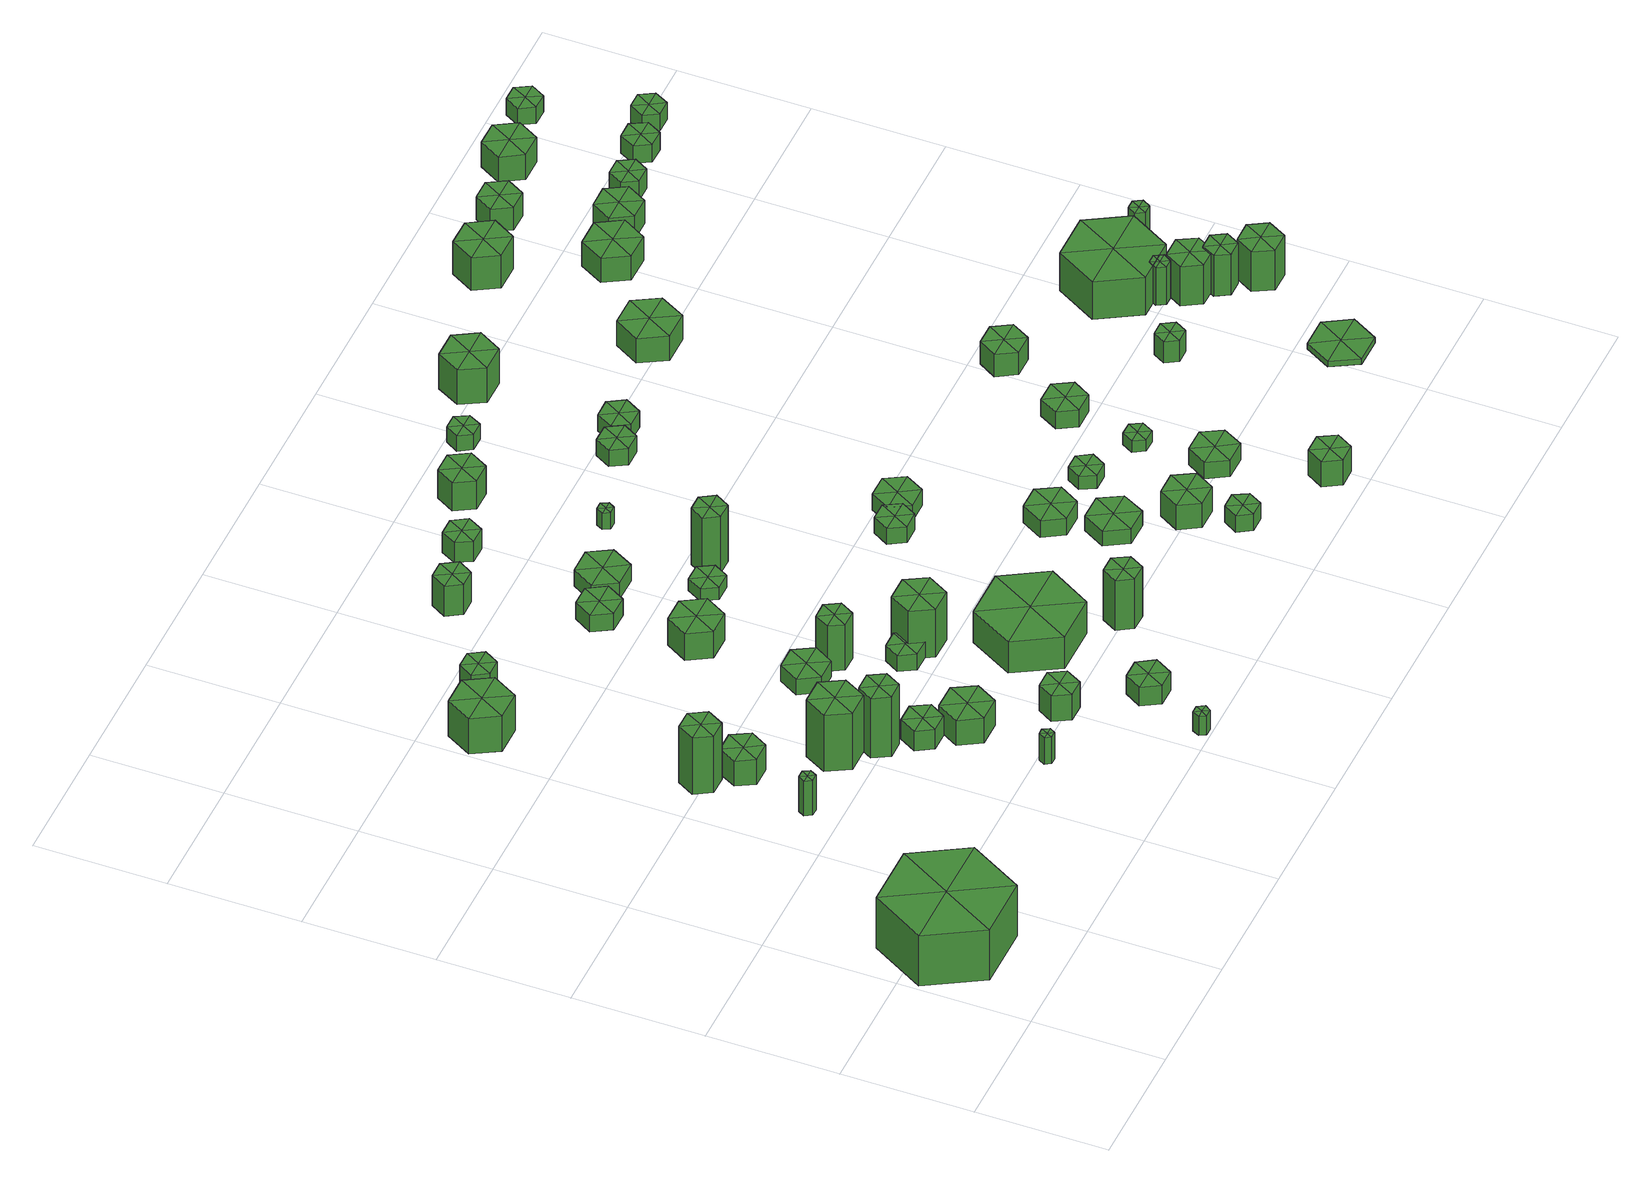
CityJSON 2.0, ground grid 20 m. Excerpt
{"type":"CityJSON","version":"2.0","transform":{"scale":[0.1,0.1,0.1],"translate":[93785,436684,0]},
"CityObjects":{
"tree1":{"type":"SolitaryVegetationObject","attributes":{"Point Count":4367,"Average Intensity":0,"Average Number of Returns":3.71},"geometry":[{"type":"MultiSurface","lod":"1","boundaries":[[[0,1,2]],[[0,2,3]],[[0,3,4]],[[0,4,5]],[[0,5,6]],[[0,6,1]],[[1,7,8,2]],[[2,8,9,3]],[[3,9,10,4]],[[4,10,11,5]],[[5,11,12,6]],[[6,12,7,1]],[[13,8,7]],[[13,9,8]],[[13,10,9]],[[13,11,10]],[[13,12,11]],[[13,7,12]]]}]},
"tree2":{"type":"SolitaryVegetationObject","attributes":{"Point Count":62,"Average Intensity":0,"Average Number of Returns":3.97},"geometry":[{"type":"MultiSurface","lod":"1","boundaries":[[[14,15,16]],[[14,16,17]],[[14,17,18]],[[14,18,19]],[[14,19,20]],[[14,20,15]],[[15,21,22,16]],[[16,22,23,17]],[[17,23,24,18]],[[18,24,25,19]],[[19,25,26,20]],[[20,26,21,15]],[[27,22,21]],[[27,23,22]],[[27,24,23]],[[27,25,24]],[[27,26,25]],[[27,21,26]]]}]},
"tree3":{"type":"SolitaryVegetationObject","attributes":{"Point Count":162,"Average Intensity":0,"Average Number of Returns":1.64},"geometry":[{"type":"MultiSurface","lod":"1","boundaries":[[[28,29,30]],[[28,30,31]],[[28,31,32]],[[28,32,33]],[[28,33,34]],[[28,34,29]],[[29,35,36,30]],[[30,36,37,31]],[[31,37,38,32]],[[32,38,39,33]],[[33,39,40,34]],[[34,40,35,29]],[[41,36,35]],[[41,37,36]],[[41,38,37]],[[41,39,38]],[[41,40,39]],[[41,35,40]]]}]},
"tree4":{"type":"SolitaryVegetationObject","attributes":{"Point Count":169,"Average Intensity":0,"Average Number of Returns":1.81},"geometry":[{"type":"MultiSurface","lod":"1","boundaries":[[[42,43,44]],[[42,44,45]],[[42,45,46]],[[42,46,47]],[[42,47,48]],[[42,48,43]],[[43,49,50,44]],[[44,50,51,45]],[[45,51,52,46]],[[46,52,53,47]],[[47,53,54,48]],[[48,54,49,43]],[[55,50,49]],[[55,51,50]],[[55,52,51]],[[55,53,52]],[[55,54,53]],[[55,49,54]]]}]},
"tree5":{"type":"SolitaryVegetationObject","attributes":{"Point Count":1509,"Average Intensity":0,"Average Number of Returns":4.21},"geometry":[{"type":"MultiSurface","lod":"1","boundaries":[[[56,57,58]],[[56,58,59]],[[56,59,60]],[[56,60,61]],[[56,61,62]],[[56,62,57]],[[57,63,64,58]],[[58,64,65,59]],[[59,65,66,60]],[[60,66,67,61]],[[61,67,68,62]],[[62,68,63,57]],[[69,64,63]],[[69,65,64]],[[69,66,65]],[[69,67,66]],[[69,68,67]],[[69,63,68]]]}]},
"tree6":{"type":"SolitaryVegetationObject","attributes":{"Point Count":216,"Average Intensity":0,"Average Number of Returns":1.86},"geometry":[{"type":"MultiSurface","lod":"1","boundaries":[[[70,71,72]],[[70,72,73]],[[70,73,74]],[[70,74,75]],[[70,75,76]],[[70,76,71]],[[71,77,78,72]],[[72,78,79,73]],[[73,79,80,74]],[[74,80,81,75]],[[75,81,82,76]],[[76,82,77,71]],[[83,78,77]],[[83,79,78]],[[83,80,79]],[[83,81,80]],[[83,82,81]],[[83,77,82]]]}]},
"tree7":{"type":"SolitaryVegetationObject","attributes":{"Point Count":56,"Average Intensity":0,"Average Number of Returns":4.05},"geometry":[{"type":"MultiSurface","lod":"1","boundaries":[[[84,85,86]],[[84,86,87]],[[84,87,88]],[[84,88,89]],[[84,89,90]],[[84,90,85]],[[85,91,92,86]],[[86,92,93,87]],[[87,93,94,88]],[[88,94,95,89]],[[89,95,96,90]],[[90,96,91,85]],[[97,92,91]],[[97,93,92]],[[97,94,93]],[[97,95,94]],[[97,96,95]],[[97,91,96]]]}]},
"tree8":{"type":"SolitaryVegetationObject","attributes":{"Point Count":157,"Average Intensity":0,"Average Number of Returns":1.77},"geometry":[{"type":"MultiSurface","lod":"1","boundaries":[[[98,99,100]],[[98,100,101]],[[98,101,102]],[[98,102,103]],[[98,103,104]],[[98,104,99]],[[99,105,106,100]],[[100,106,107,101]],[[101,107,108,102]],[[102,108,109,103]],[[103,109,110,104]],[[104,110,105,99]],[[111,106,105]],[[111,107,106]],[[111,108,107]],[[111,109,108]],[[111,110,109]],[[111,105,110]]]}]},
"tree9":{"type":"SolitaryVegetationObject","attributes":{"Point Count":140,"Average Intensity":0,"Average Number of Returns":1.78},"geometry":[{"type":"MultiSurface","lod":"1","boundaries":[[[112,113,114]],[[112,114,115]],[[112,115,116]],[[112,116,117]],[[112,117,118]],[[112,118,113]],[[113,119,120,114]],[[114,120,121,115]],[[115,121,122,116]],[[116,122,123,117]],[[117,123,124,118]],[[118,124,119,113]],[[125,120,119]],[[125,121,120]],[[125,122,121]],[[125,123,122]],[[125,124,123]],[[125,119,124]]]}]},
"tree10":{"type":"SolitaryVegetationObject","attributes":{"Point Count":166,"Average Intensity":0,"Average Number of Returns":1.73},"geometry":[{"type":"MultiSurface","lod":"1","boundaries":[[[126,127,128]],[[126,128,129]],[[126,129,130]],[[126,130,131]],[[126,131,132]],[[126,132,127]],[[127,133,134,128]],[[128,134,135,129]],[[129,135,136,130]],[[130,136,137,131]],[[131,137,138,132]],[[132,138,133,127]],[[139,134,133]],[[139,135,134]],[[139,136,135]],[[139,137,136]],[[139,138,137]],[[139,133,138]]]}]},
"tree11":{"type":"SolitaryVegetationObject","attributes":{"Point Count":364,"Average Intensity":0,"Average Number of Returns":3.65},"geometry":[{"type":"MultiSurface","lod":"1","boundaries":[[[140,141,142]],[[140,142,143]],[[140,143,144]],[[140,144,145]],[[140,145,146]],[[140,146,141]],[[141,147,148,142]],[[142,148,149,143]],[[143,149,150,144]],[[144,150,151,145]],[[145,151,152,146]],[[146,152,147,141]],[[153,148,147]],[[153,149,148]],[[153,150,149]],[[153,151,150]],[[153,152,151]],[[153,147,152]]]}]},
"tree12":{"type":"SolitaryVegetationObject","attributes":{"Point Count":73,"Average Intensity":0,"Average Number of Returns":4.07},"geometry":[{"type":"MultiSurface","lod":"1","boundaries":[[[154,155,156]],[[154,156,157]],[[154,157,158]],[[154,158,159]],[[154,159,160]],[[154,160,155]],[[155,161,162,156]],[[156,162,163,157]],[[157,163,164,158]],[[158,164,165,159]],[[159,165,166,160]],[[160,166,161,155]],[[167,162,161]],[[167,163,162]],[[167,164,163]],[[167,165,164]],[[167,166,165]],[[167,161,166]]]}]},
"tree13":{"type":"SolitaryVegetationObject","attributes":{"Point Count":123,"Average Intensity":0,"Average Number of Returns":1.77},"geometry":[{"type":"MultiSurface","lod":"1","boundaries":[[[168,169,170]],[[168,170,171]],[[168,171,172]],[[168,172,173]],[[168,173,174]],[[168,174,169]],[[169,175,176,170]],[[170,176,177,171]],[[171,177,178,172]],[[172,178,179,173]],[[173,179,180,174]],[[174,180,175,169]],[[181,176,175]],[[181,177,176]],[[181,178,177]],[[181,179,178]],[[181,180,179]],[[181,175,180]]]}]},
"tree14":{"type":"SolitaryVegetationObject","attributes":{"Point Count":90,"Average Intensity":0,"Average Number of Returns":1.73},"geometry":[{"type":"MultiSurface","lod":"1","boundaries":[[[182,183,184]],[[182,184,185]],[[182,185,186]],[[182,186,187]],[[182,187,188]],[[182,188,183]],[[183,189,190,184]],[[184,190,191,185]],[[185,191,192,186]],[[186,192,193,187]],[[187,193,194,188]],[[188,194,189,183]],[[195,190,189]],[[195,191,190]],[[195,192,191]],[[195,193,192]],[[195,194,193]],[[195,189,194]]]}]},
"tree15":{"type":"SolitaryVegetationObject","attributes":{"Point Count":148,"Average Intensity":0,"Average Number of Returns":1.8},"geometry":[{"type":"MultiSurface","lod":"1","boundaries":[[[196,197,198]],[[196,198,199]],[[196,199,200]],[[196,200,201]],[[196,201,202]],[[196,202,197]],[[197,203,204,198]],[[198,204,205,199]],[[199,205,206,200]],[[200,206,207,201]],[[201,207,208,202]],[[202,208,203,197]],[[209,204,203]],[[209,205,204]],[[209,206,205]],[[209,207,206]],[[209,208,207]],[[209,203,208]]]}]},
"tree16":{"type":"SolitaryVegetationObject","attributes":{"Point Count":168,"Average Intensity":0,"Average Number of Returns":1.52},"geometry":[{"type":"MultiSurface","lod":"1","boundaries":[[[210,211,212]],[[210,212,213]],[[210,213,214]],[[210,214,215]],[[210,215,216]],[[210,216,211]],[[211,217,218,212]],[[212,218,219,213]],[[213,219,220,214]],[[214,220,221,215]],[[215,221,222,216]],[[216,222,217,211]],[[223,218,217]],[[223,219,218]],[[223,220,219]],[[223,221,220]],[[223,222,221]],[[223,217,222]]]}]},
"tree17":{"type":"SolitaryVegetationObject","attributes":{"Point Count":100,"Average Intensity":0,"Average Number of Returns":1.86},"geometry":[{"type":"MultiSurface","lod":"1","boundaries":[[[224,225,226]],[[224,226,227]],[[224,227,228]],[[224,228,229]],[[224,229,230]],[[224,230,225]],[[225,231,232,226]],[[226,232,233,227]],[[227,233,234,228]],[[228,234,235,229]],[[229,235,236,230]],[[230,236,231,225]],[[237,232,231]],[[237,233,232]],[[237,234,233]],[[237,235,234]],[[237,236,235]],[[237,231,236]]]}]},
"tree18":{"type":"SolitaryVegetationObject","attributes":{"Point Count":192,"Average Intensity":0,"Average Number of Returns":1.56},"geometry":[{"type":"MultiSurface","lod":"1","boundaries":[[[238,239,240]],[[238,240,241]],[[238,241,242]],[[238,242,243]],[[238,243,244]],[[238,244,239]],[[239,245,246,240]],[[240,246,247,241]],[[241,247,248,242]],[[242,248,249,243]],[[243,249,250,244]],[[244,250,245,239]],[[251,246,245]],[[251,247,246]],[[251,248,247]],[[251,249,248]],[[251,250,249]],[[251,245,250]]]}]},
"tree19":{"type":"SolitaryVegetationObject","attributes":{"Point Count":300,"Average Intensity":0,"Average Number of Returns":1.51},"geometry":[{"type":"MultiSurface","lod":"1","boundaries":[[[252,253,254]],[[252,254,255]],[[252,255,256]],[[252,256,257]],[[252,257,258]],[[252,258,253]],[[253,259,260,254]],[[254,260,261,255]],[[255,261,262,256]],[[256,262,263,257]],[[257,263,264,258]],[[258,264,259,253]],[[265,260,259]],[[265,261,260]],[[265,262,261]],[[265,263,262]],[[265,264,263]],[[265,259,264]]]}]},
"tree20":{"type":"SolitaryVegetationObject","attributes":{"Point Count":103,"Average Intensity":0,"Average Number of Returns":1.93},"geometry":[{"type":"MultiSurface","lod":"1","boundaries":[[[266,267,268]],[[266,268,269]],[[266,269,270]],[[266,270,271]],[[266,271,272]],[[266,272,267]],[[267,273,274,268]],[[268,274,275,269]],[[269,275,276,270]],[[270,276,277,271]],[[271,277,278,272]],[[272,278,273,267]],[[279,274,273]],[[279,275,274]],[[279,276,275]],[[279,277,276]],[[279,278,277]],[[279,273,278]]]}]},
"tree21":{"type":"SolitaryVegetationObject","attributes":{"Point Count":769,"Average Intensity":0,"Average Number of Returns":4.32},"geometry":[{"type":"MultiSurface","lod":"1","boundaries":[[[280,281,282]],[[280,282,283]],[[280,283,284]],[[280,284,285]],[[280,285,286]],[[280,286,281]],[[281,287,288,282]],[[282,288,289,283]],[[283,289,290,284]],[[284,290,291,285]],[[285,291,292,286]],[[286,292,287,281]],[[293,288,287]],[[293,289,288]],[[293,290,289]],[[293,291,290]],[[293,292,291]],[[293,287,292]]]}]},
"tree22":{"type":"SolitaryVegetationObject","attributes":{"Point Count":340,"Average Intensity":0,"Average Number of Returns":1.54},"geometry":[{"type":"MultiSurface","lod":"1","boundaries":[[[294,295,296]],[[294,296,297]],[[294,297,298]],[[294,298,299]],[[294,299,300]],[[294,300,295]],[[295,301,302,296]],[[296,302,303,297]],[[297,303,304,298]],[[298,304,305,299]],[[299,305,306,300]],[[300,306,301,295]],[[307,302,301]],[[307,303,302]],[[307,304,303]],[[307,305,304]],[[307,306,305]],[[307,301,306]]]}]},
"tree23":{"type":"SolitaryVegetationObject","attributes":{"Point Count":156,"Average Intensity":0,"Average Number of Returns":1.93},"geometry":[{"type":"MultiSurface","lod":"1","boundaries":[[[308,309,310]],[[308,310,311]],[[308,311,312]],[[308,312,313]],[[308,313,314]],[[308,314,309]],[[309,315,316,310]],[[310,316,317,311]],[[311,317,318,312]],[[312,318,319,313]],[[313,319,320,314]],[[314,320,315,309]],[[321,316,315]],[[321,317,316]],[[321,318,317]],[[321,319,318]],[[321,320,319]],[[321,315,320]]]}]},
"tree24":{"type":"SolitaryVegetationObject","attributes":{"Point Count":131,"Average Intensity":0,"Average Number of Returns":1.52},"geometry":[{"type":"MultiSurface","lod":"1","boundaries":[[[322,323,324]],[[322,324,325]],[[322,325,326]],[[322,326,327]],[[322,327,328]],[[322,328,323]],[[323,329,330,324]],[[324,330,331,325]],[[325,331,332,326]],[[326,332,333,327]],[[327,333,334,328]],[[328,334,329,323]],[[335,330,329]],[[335,331,330]],[[335,332,331]],[[335,333,332]],[[335,334,333]],[[335,329,334]]]}]},
"tree25":{"type":"SolitaryVegetationObject","attributes":{"Point Count":96,"Average Intensity":0,"Average Number of Returns":2.02},"geometry":[{"type":"MultiSurface","lod":"1","boundaries":[[[336,337,338]],[[336,338,339]],[[336,339,340]],[[336,340,341]],[[336,341,342]],[[336,342,337]],[[337,343,344,338]],[[338,344,345,339]],[[339,345,346,340]],[[340,346,347,341]],[[341,347,348,342]],[[342,348,343,337]],[[349,344,343]],[[349,345,344]],[[349,346,345]],[[349,347,346]],[[349,348,347]],[[349,343,348]]]}]},
"tree26":{"type":"SolitaryVegetationObject","attributes":{"Point Count":398,"Average Intensity":0,"Average Number of Returns":3.73},"geometry":[{"type":"MultiSurface","lod":"1","boundaries":[[[350,351,352]],[[350,352,353]],[[350,353,354]],[[350,354,355]],[[350,355,356]],[[350,356,351]],[[351,357,358,352]],[[352,358,359,353]],[[353,359,360,354]],[[354,360,361,355]],[[355,361,362,356]],[[356,362,357,351]],[[363,358,357]],[[363,359,358]],[[363,360,359]],[[363,361,360]],[[363,362,361]],[[363,357,362]]]}]},
"tree27":{"type":"SolitaryVegetationObject","attributes":{"Point Count":146,"Average Intensity":0,"Average Number of Returns":1.55},"geometry":[{"type":"MultiSurface","lod":"1","boundaries":[[[364,365,366]],[[364,366,367]],[[364,367,368]],[[364,368,369]],[[364,369,370]],[[364,370,365]],[[365,371,372,366]],[[366,372,373,367]],[[367,373,374,368]],[[368,374,375,369]],[[369,375,376,370]],[[370,376,371,365]],[[377,372,371]],[[377,373,372]],[[377,374,373]],[[377,375,374]],[[377,376,375]],[[377,371,376]]]}]},
"tree28":{"type":"SolitaryVegetationObject","attributes":{"Point Count":50,"Average Intensity":0,"Average Number of Returns":2.46},"geometry":[{"type":"MultiSurface","lod":"1","boundaries":[[[378,379,380]],[[378,380,381]],[[378,381,382]],[[378,382,383]],[[378,383,384]],[[378,384,379]],[[379,385,386,380]],[[380,386,387,381]],[[381,387,388,382]],[[382,388,389,383]],[[383,389,390,384]],[[384,390,385,379]],[[391,386,385]],[[391,387,386]],[[391,388,387]],[[391,389,388]],[[391,390,389]],[[391,385,390]]]}]},
"tree29":{"type":"SolitaryVegetationObject","attributes":{"Point Count":84,"Average Intensity":0,"Average Number of Returns":1.86},"geometry":[{"type":"MultiSurface","lod":"1","boundaries":[[[392,393,394]],[[392,394,395]],[[392,395,396]],[[392,396,397]],[[392,397,398]],[[392,398,393]],[[393,399,400,394]],[[394,400,401,395]],[[395,401,402,396]],[[396,402,403,397]],[[397,403,404,398]],[[398,404,399,393]],[[405,400,399]],[[405,401,400]],[[405,402,401]],[[405,403,402]],[[405,404,403]],[[405,399,404]]]}]},
"tree30":{"type":"SolitaryVegetationObject","attributes":{"Point Count":885,"Average Intensity":0,"Average Number of Returns":4.14},"geometry":[{"type":"MultiSurface","lod":"1","boundaries":[[[406,407,408]],[[406,408,409]],[[406,409,410]],[[406,410,411]],[[406,411,412]],[[406,412,407]],[[407,413,414,408]],[[408,414,415,409]],[[409,415,416,410]],[[410,416,417,411]],[[411,417,418,412]],[[412,418,413,407]],[[419,414,413]],[[419,415,414]],[[419,416,415]],[[419,417,416]],[[419,418,417]],[[419,413,418]]]}]},
"tree31":{"type":"SolitaryVegetationObject","attributes":{"Point Count":325,"Average Intensity":0,"Average Number of Returns":2.83},"geometry":[{"type":"MultiSurface","lod":"1","boundaries":[[[420,421,422]],[[420,422,423]],[[420,423,424]],[[420,424,425]],[[420,425,426]],[[420,426,421]],[[421,427,428,422]],[[422,428,429,423]],[[423,429,430,424]],[[424,430,431,425]],[[425,431,432,426]],[[426,432,427,421]],[[433,428,427]],[[433,429,428]],[[433,430,429]],[[433,431,430]],[[433,432,431]],[[433,427,432]]]}]},
"tree32":{"type":"SolitaryVegetationObject","attributes":{"Point Count":397,"Average Intensity":0,"Average Number of Returns":3.05},"geometry":[{"type":"MultiSurface","lod":"1","boundaries":[[[434,435,436]],[[434,436,437]],[[434,437,438]],[[434,438,439]],[[434,439,440]],[[434,440,435]],[[435,441,442,436]],[[436,442,443,437]],[[437,443,444,438]],[[438,444,445,439]],[[439,445,446,440]],[[440,446,441,435]],[[447,442,441]],[[447,443,442]],[[447,444,443]],[[447,445,444]],[[447,446,445]],[[447,441,446]]]}]},
"tree33":{"type":"SolitaryVegetationObject","attributes":{"Point Count":92,"Average Intensity":0,"Average Number of Returns":1.6},"geometry":[{"type":"MultiSurface","lod":"1","boundaries":[[[448,449,450]],[[448,450,451]],[[448,451,452]],[[448,452,453]],[[448,453,454]],[[448,454,449]],[[449,455,456,450]],[[450,456,457,451]],[[451,457,458,452]],[[452,458,459,453]],[[453,459,460,454]],[[454,460,455,449]],[[461,456,455]],[[461,457,456]],[[461,458,457]],[[461,459,458]],[[461,460,459]],[[461,455,460]]]}]},
"tree34":{"type":"SolitaryVegetationObject","attributes":{"Point Count":120,"Average Intensity":0,"Average Number of Returns":1.66},"geometry":[{"type":"MultiSurface","lod":"1","boundaries":[[[462,463,464]],[[462,464,465]],[[462,465,466]],[[462,466,467]],[[462,467,468]],[[462,468,463]],[[463,469,470,464]],[[464,470,471,465]],[[465,471,472,466]],[[466,472,473,467]],[[467,473,474,468]],[[468,474,469,463]],[[475,470,469]],[[475,471,470]],[[475,472,471]],[[475,473,472]],[[475,474,473]],[[475,469,474]]]}]},
"tree35":{"type":"SolitaryVegetationObject","attributes":{"Point Count":409,"Average Intensity":0,"Average Number of Returns":3.43},"geometry":[{"type":"MultiSurface","lod":"1","boundaries":[[[476,477,478]],[[476,478,479]],[[476,479,480]],[[476,480,481]],[[476,481,482]],[[476,482,477]],[[477,483,484,478]],[[478,484,485,479]],[[479,485,486,480]],[[480,486,487,481]],[[481,487,488,482]],[[482,488,483,477]],[[489,484,483]],[[489,485,484]],[[489,486,485]],[[489,487,486]],[[489,488,487]],[[489,483,488]]]}]},
"tree36":{"type":"SolitaryVegetationObject","attributes":{"Point Count":89,"Average Intensity":0,"Average Number of Returns":2.06},"geometry":[{"type":"MultiSurface","lod":"1","boundaries":[[[490,491,492]],[[490,492,493]],[[490,493,494]],[[490,494,495]],[[490,495,496]],[[490,496,491]],[[491,497,498,492]],[[492,498,499,493]],[[493,499,500,494]],[[494,500,501,495]],[[495,501,502,496]],[[496,502,497,491]],[[503,498,497]],[[503,499,498]],[[503,500,499]],[[503,501,500]],[[503,502,501]],[[503,497,502]]]}]},
"tree37":{"type":"SolitaryVegetationObject","attributes":{"Point Count":163,"Average Intensity":0,"Average Number of Returns":3.05},"geometry":[{"type":"MultiSurface","lod":"1","boundaries":[[[504,505,506]],[[504,506,507]],[[504,507,508]],[[504,508,509]],[[504,509,510]],[[504,510,505]],[[505,511,512,506]],[[506,512,513,507]],[[507,513,514,508]],[[508,514,515,509]],[[509,515,516,510]],[[510,516,511,505]],[[517,512,511]],[[517,513,512]],[[517,514,513]],[[517,515,514]],[[517,516,515]],[[517,511,516]]]}]},
"tree38":{"type":"SolitaryVegetationObject","attributes":{"Point Count":168,"Average Intensity":0,"Average Number of Returns":2.75},"geometry":[{"type":"MultiSurface","lod":"1","boundaries":[[[518,519,520]],[[518,520,521]],[[518,521,522]],[[518,522,523]],[[518,523,524]],[[518,524,519]],[[519,525,526,520]],[[520,526,527,521]],[[521,527,528,522]],[[522,528,529,523]],[[523,529,530,524]],[[524,530,525,519]],[[531,526,525]],[[531,527,526]],[[531,528,527]],[[531,529,528]],[[531,530,529]],[[531,525,530]]]}]},
"tree39":{"type":"SolitaryVegetationObject","attributes":{"Point Count":94,"Average Intensity":0,"Average Number of Returns":2.09},"geometry":[{"type":"MultiSurface","lod":"1","boundaries":[[[532,533,534]],[[532,534,535]],[[532,535,536]],[[532,536,537]],[[532,537,538]],[[532,538,533]],[[533,539,540,534]],[[534,540,541,535]],[[535,541,542,536]],[[536,542,543,537]],[[537,543,544,538]],[[538,544,539,533]],[[545,540,539]],[[545,541,540]],[[545,542,541]],[[545,543,542]],[[545,544,543]],[[545,539,544]]]}]},
"tree40":{"type":"SolitaryVegetationObject","attributes":{"Point Count":67,"Average Intensity":0,"Average Number of Returns":1.73},"geometry":[{"type":"MultiSurface","lod":"1","boundaries":[[[546,547,548]],[[546,548,549]],[[546,549,550]],[[546,550,551]],[[546,551,552]],[[546,552,547]],[[547,553,554,548]],[[548,554,555,549]],[[549,555,556,550]],[[550,556,557,551]],[[551,557,558,552]],[[552,558,553,547]],[[559,554,553]],[[559,555,554]],[[559,556,555]],[[559,557,556]],[[559,558,557]],[[559,553,558]]]}]},
"tree41":{"type":"SolitaryVegetationObject","attributes":{"Point Count":142,"Average Intensity":0,"Average Number of Returns":1.53},"geometry":[{"type":"MultiSurface","lod":"1","boundaries":[[[560,561,562]],[[560,562,563]],[[560,563,564]],[[560,564,565]],[[560,565,566]],[[560,566,561]],[[561,567,568,562]],[[562,568,569,563]],[[563,569,570,564]],[[564,570,571,565]],[[565,571,572,566]],[[566,572,567,561]],[[573,568,567]],[[573,569,568]],[[573,570,569]],[[573,571,570]],[[573,572,571]],[[573,567,572]]]}]},
"tree42":{"type":"SolitaryVegetationObject","attributes":{"Point Count":85,"Average Intensity":0,"Average Number of Returns":2.66},"geometry":[{"type":"MultiSurface","lod":"1","boundaries":[[[574,575,576]],[[574,576,577]],[[574,577,578]],[[574,578,579]],[[574,579,580]],[[574,580,575]],[[575,581,582,576]],[[576,582,583,577]],[[577,583,584,578]],[[578,584,585,579]],[[579,585,586,580]],[[580,586,581,575]],[[587,582,581]],[[587,583,582]],[[587,584,583]],[[587,585,584]],[[587,586,585]],[[587,581,586]]]}]},
"tree43":{"type":"SolitaryVegetationObject","attributes":{"Point Count":1234,"Average Intensity":0,"Average Number of Returns":4.17},"geometry":[{"type":"MultiSurface","lod":"1","boundaries":[[[588,589,590]],[[588,590,591]],[[588,591,592]],[[588,592,593]],[[588,593,594]],[[588,594,589]],[[589,595,596,590]],[[590,596,597,591]],[[591,597,598,592]],[[592,598,599,593]],[[593,599,600,594]],[[594,600,595,589]],[[601,596,595]],[[601,597,596]],[[601,598,597]],[[601,599,598]],[[601,600,599]],[[601,595,600]]]}]},
"tree44":{"type":"SolitaryVegetationObject","attributes":{"Point Count":336,"Average Intensity":0,"Average Number of Returns":3.58},"geometry":[{"type":"MultiSurface","lod":"1","boundaries":[[[602,603,604]],[[602,604,605]],[[602,605,606]],[[602,606,607]],[[602,607,608]],[[602,608,603]],[[603,609,610,604]],[[604,610,611,605]],[[605,611,612,606]],[[606,612,613,607]],[[607,613,614,608]],[[608,614,609,603]],[[615,610,609]],[[615,611,610]],[[615,612,611]],[[615,613,612]],[[615,614,613]],[[615,609,614]]]}]},
"tree45":{"type":"SolitaryVegetationObject","attributes":{"Point Count":698,"Average Intensity":0,"Average Number of Returns":3.59},"geometry":[{"type":"MultiSurface","lod":"1","boundaries":[[[616,617,618]],[[616,618,619]],[[616,619,620]],[[616,620,621]],[[616,621,622]],[[616,622,617]],[[617,623,624,618]],[[618,624,625,619]],[[619,625,626,620]],[[620,626,627,621]],[[621,627,628,622]],[[622,628,623,617]],[[629,624,623]],[[629,625,624]],[[629,626,625]],[[629,627,626]],[[629,628,627]],[[629,623,628]]]}]},
"tree46":{"type":"SolitaryVegetationObject","attributes":{"Point Count":348,"Average Intensity":0,"Average Number of Returns":3.58},"geometry":[{"type":"MultiSurface","lod":"1","boundaries":[[[630,631,632]],[[630,632,633]],[[630,633,634]],[[630,634,635]],[[630,635,636]],[[630,636,631]],[[631,637,638,632]],[[632,638,639,633]],[[633,639,640,634]],[[634,640,641,635]],[[635,641,642,636]],[[636,642,637,631]],[[643,638,637]],[[643,639,638]],[[643,640,639]],[[643,641,640]],[[643,642,641]],[[643,637,642]]]}]},
"tree47":{"type":"SolitaryVegetationObject","attributes":{"Point Count":137,"Average Intensity":0,"Average Number of Returns":3.01},"geometry":[{"type":"MultiSurface","lod":"1","boundaries":[[[644,645,646]],[[644,646,647]],[[644,647,648]],[[644,648,649]],[[644,649,650]],[[644,650,645]],[[645,651,652,646]],[[646,652,653,647]],[[647,653,654,648]],[[648,654,655,649]],[[649,655,656,650]],[[650,656,651,645]],[[657,652,651]],[[657,653,652]],[[657,654,653]],[[657,655,654]],[[657,656,655]],[[657,651,656]]]}]},
"tree48":{"type":"SolitaryVegetationObject","attributes":{"Point Count":68,"Average Intensity":0,"Average Number of Returns":1.53},"geometry":[{"type":"MultiSurface","lod":"1","boundaries":[[[658,659,660]],[[658,660,661]],[[658,661,662]],[[658,662,663]],[[658,663,664]],[[658,664,659]],[[659,665,666,660]],[[660,666,667,661]],[[661,667,668,662]],[[662,668,669,663]],[[663,669,670,664]],[[664,670,665,659]],[[671,666,665]],[[671,667,666]],[[671,668,667]],[[671,669,668]],[[671,670,669]],[[671,665,670]]]}]},
"tree49":{"type":"SolitaryVegetationObject","attributes":{"Point Count":2133,"Average Intensity":0,"Average Number of Returns":3.84},"geometry":[{"type":"MultiSurface","lod":"1","boundaries":[[[672,673,674]],[[672,674,675]],[[672,675,676]],[[672,676,677]],[[672,677,678]],[[672,678,673]],[[673,679,680,674]],[[674,680,681,675]],[[675,681,682,676]],[[676,682,683,677]],[[677,683,684,678]],[[678,684,679,673]],[[685,680,679]],[[685,681,680]],[[685,682,681]],[[685,683,682]],[[685,684,683]],[[685,679,684]]]}]},
"tree50":{"type":"SolitaryVegetationObject","attributes":{"Point Count":466,"Average Intensity":0,"Average Number of Returns":2.87},"geometry":[{"type":"MultiSurface","lod":"1","boundaries":[[[686,687,688]],[[686,688,689]],[[686,689,690]],[[686,690,691]],[[686,691,692]],[[686,692,687]],[[687,693,694,688]],[[688,694,695,689]],[[689,695,696,690]],[[690,696,697,691]],[[691,697,698,692]],[[692,698,693,687]],[[699,694,693]],[[699,695,694]],[[699,696,695]],[[699,697,696]],[[699,698,697]],[[699,693,698]]]}]},
"tree51":{"type":"SolitaryVegetationObject","attributes":{"Point Count":203,"Average Intensity":0,"Average Number of Returns":4.25},"geometry":[{"type":"MultiSurface","lod":"1","boundaries":[[[700,701,702]],[[700,702,703]],[[700,703,704]],[[700,704,705]],[[700,705,706]],[[700,706,701]],[[701,707,708,702]],[[702,708,709,703]],[[703,709,710,704]],[[704,710,711,705]],[[705,711,712,706]],[[706,712,707,701]],[[713,708,707]],[[713,709,708]],[[713,710,709]],[[713,711,710]],[[713,712,711]],[[713,707,712]]]}]},
"tree52":{"type":"SolitaryVegetationObject","attributes":{"Point Count":863,"Average Intensity":0,"Average Number of Returns":3.55},"geometry":[{"type":"MultiSurface","lod":"1","boundaries":[[[714,715,716]],[[714,716,717]],[[714,717,718]],[[714,718,719]],[[714,719,720]],[[714,720,715]],[[715,721,722,716]],[[716,722,723,717]],[[717,723,724,718]],[[718,724,725,719]],[[719,725,726,720]],[[720,726,721,715]],[[727,722,721]],[[727,723,722]],[[727,724,723]],[[727,725,724]],[[727,726,725]],[[727,721,726]]]}]},
"tree53":{"type":"SolitaryVegetationObject","attributes":{"Point Count":407,"Average Intensity":0,"Average Number of Returns":4.11},"geometry":[{"type":"MultiSurface","lod":"1","boundaries":[[[728,729,730]],[[728,730,731]],[[728,731,732]],[[728,732,733]],[[728,733,734]],[[728,734,729]],[[729,735,736,730]],[[730,736,737,731]],[[731,737,738,732]],[[732,738,739,733]],[[733,739,740,734]],[[734,740,735,729]],[[741,736,735]],[[741,737,736]],[[741,738,737]],[[741,739,738]],[[741,740,739]],[[741,735,740]]]}]},
"tree54":{"type":"SolitaryVegetationObject","attributes":{"Point Count":305,"Average Intensity":0,"Average Number of Returns":4.14},"geometry":[{"type":"MultiSurface","lod":"1","boundaries":[[[742,743,744]],[[742,744,745]],[[742,745,746]],[[742,746,747]],[[742,747,748]],[[742,748,743]],[[743,749,750,744]],[[744,750,751,745]],[[745,751,752,746]],[[746,752,753,747]],[[747,753,754,748]],[[748,754,749,743]],[[755,750,749]],[[755,751,750]],[[755,752,751]],[[755,753,752]],[[755,754,753]],[[755,749,754]]]}]},
"tree55":{"type":"SolitaryVegetationObject","attributes":{"Point Count":506,"Average Intensity":0,"Average Number of Returns":4.21},"geometry":[{"type":"MultiSurface","lod":"1","boundaries":[[[756,757,758]],[[756,758,759]],[[756,759,760]],[[756,760,761]],[[756,761,762]],[[756,762,757]],[[757,763,764,758]],[[758,764,765,759]],[[759,765,766,760]],[[760,766,767,761]],[[761,767,768,762]],[[762,768,763,757]],[[769,764,763]],[[769,765,764]],[[769,766,765]],[[769,767,766]],[[769,768,767]],[[769,763,768]]]}]},
"tree56":{"type":"SolitaryVegetationObject","attributes":{"Point Count":1509,"Average Intensity":0,"Average Number of Returns":3.66},"geometry":[{"type":"MultiSurface","lod":"1","boundaries":[[[770,771,772]],[[770,772,773]],[[770,773,774]],[[770,774,775]],[[770,775,776]],[[770,776,771]],[[771,777,778,772]],[[772,778,779,773]],[[773,779,780,774]],[[774,780,781,775]],[[775,781,782,776]],[[776,782,777,771]],[[783,778,777]],[[783,779,778]],[[783,780,779]],[[783,781,780]],[[783,782,781]],[[783,777,782]]]}]},
"tree57":{"type":"SolitaryVegetationObject","attributes":{"Point Count":1234,"Average Intensity":0,"Average Number of Returns":2.82},"geometry":[{"type":"MultiSurface","lod":"1","boundaries":[[[784,785,786]],[[784,786,787]],[[784,787,788]],[[784,788,789]],[[784,789,790]],[[784,790,785]],[[785,791,792,786]],[[786,792,793,787]],[[787,793,794,788]],[[788,794,795,789]],[[789,795,796,790]],[[790,796,791,785]],[[797,792,791]],[[797,793,792]],[[797,794,793]],[[797,795,794]],[[797,796,795]],[[797,791,796]]]}]},
"tree58":{"type":"SolitaryVegetationObject","attributes":{"Point Count":162,"Average Intensity":0,"Average Number of Returns":3.98},"geometry":[{"type":"MultiSurface","lod":"1","boundaries":[[[798,799,800]],[[798,800,801]],[[798,801,802]],[[798,802,803]],[[798,803,804]],[[798,804,799]],[[799,805,806,800]],[[800,806,807,801]],[[801,807,808,802]],[[802,808,809,803]],[[803,809,810,804]],[[804,810,805,799]],[[811,806,805]],[[811,807,806]],[[811,808,807]],[[811,809,808]],[[811,810,809]],[[811,805,810]]]}]},
"tree59":{"type":"SolitaryVegetationObject","attributes":{"Point Count":336,"Average Intensity":0,"Average Number of Returns":2.66},"geometry":[{"type":"MultiSurface","lod":"1","boundaries":[[[812,813,814]],[[812,814,815]],[[812,815,816]],[[812,816,817]],[[812,817,818]],[[812,818,813]],[[813,819,820,814]],[[814,820,821,815]],[[815,821,822,816]],[[816,822,823,817]],[[817,823,824,818]],[[818,824,819,813]],[[825,820,819]],[[825,821,820]],[[825,822,821]],[[825,823,822]],[[825,824,823]],[[825,819,824]]]}]},
"tree60":{"type":"SolitaryVegetationObject","attributes":{"Point Count":2137,"Average Intensity":0,"Average Number of Returns":3.57},"geometry":[{"type":"MultiSurface","lod":"1","boundaries":[[[826,827,828]],[[826,828,829]],[[826,829,830]],[[826,830,831]],[[826,831,832]],[[826,832,827]],[[827,833,834,828]],[[828,834,835,829]],[[829,835,836,830]],[[830,836,837,831]],[[831,837,838,832]],[[832,838,833,827]],[[839,834,833]],[[839,835,834]],[[839,836,835]],[[839,837,836]],[[839,838,837]],[[839,833,838]]]}]},
"tree61":{"type":"SolitaryVegetationObject","attributes":{"Point Count":337,"Average Intensity":0,"Average Number of Returns":2.73},"geometry":[{"type":"MultiSurface","lod":"1","boundaries":[[[840,841,842]],[[840,842,843]],[[840,843,844]],[[840,844,845]],[[840,845,846]],[[840,846,841]],[[841,847,848,842]],[[842,848,849,843]],[[843,849,850,844]],[[844,850,851,845]],[[845,851,852,846]],[[846,852,847,841]],[[853,848,847]],[[853,849,848]],[[853,850,849]],[[853,851,850]],[[853,852,851]],[[853,847,852]]]}]},
"tree62":{"type":"SolitaryVegetationObject","attributes":{"Point Count":519,"Average Intensity":0,"Average Number of Returns":3.16},"geometry":[{"type":"MultiSurface","lod":"1","boundaries":[[[854,855,856]],[[854,856,857]],[[854,857,858]],[[854,858,859]],[[854,859,860]],[[854,860,855]],[[855,861,862,856]],[[856,862,863,857]],[[857,863,864,858]],[[858,864,865,859]],[[859,865,866,860]],[[860,866,861,855]],[[867,862,861]],[[867,863,862]],[[867,864,863]],[[867,865,864]],[[867,866,865]],[[867,861,866]]]}]},
"tree63":{"type":"SolitaryVegetationObject","attributes":{"Point Count":203,"Average Intensity":0,"Average Number of Returns":2.71},"geometry":[{"type":"MultiSurface","lod":"1","boundaries":[[[868,869,870]],[[868,870,871]],[[868,871,872]],[[868,872,873]],[[868,873,874]],[[868,874,869]],[[869,875,876,870]],[[870,876,877,871]],[[871,877,878,872]],[[872,878,879,873]],[[873,879,880,874]],[[874,880,875,869]],[[881,876,875]],[[881,877,876]],[[881,878,877]],[[881,879,878]],[[881,880,879]],[[881,875,880]]]}]}
},
"vertices":[
[106,170,0],[8,170,0],[57,254,0],[155,254,0],[204,170,0],[155,85,0],[57,85,0],[8,170,93],[57,254,93],[155,254,93],[204,170,93],[155,85,93],[57,85,93],[106,170,93],
[279,450,0],[267,450,0],[273,460,0],[285,460,0],[291,450,0],[285,439,0],[273,439,0],[267,450,64],[273,460,64],[285,460,64],[291,450,64],[285,439,64],[273,439,64],[279,450,64],
[278,608,0],[248,608,0],[263,634,0],[292,634,0],[307,608,0],[292,582,0],[263,582,0],[248,608,104],[263,634,104],[292,634,104],[307,608,104],[292,582,104],[263,582,104],[278,608,104],
[317,561,0],[286,561,0],[301,589,0],[333,589,0],[349,561,0],[333,534,0],[301,534,0],[286,561,46],[301,589,46],[333,589,46],[349,561,46],[333,534,46],[301,534,46],[317,561,46],
[251,922,0],[205,922,0],[228,962,0],[274,962,0],[297,922,0],[274,882,0],[228,882,0],[205,922,65],[228,962,65],[274,962,65],[297,922,65],[274,882,65],[228,882,65],[251,922,65],
[400,460,0],[361,460,0],[380,494,0],[420,494,0],[439,460,0],[420,425,0],[380,425,0],[361,460,104],[380,494,104],[420,494,104],[439,460,104],[420,425,104],[380,425,104],[400,460,104],
[502,187,0],[491,187,0],[497,197,0],[507,197,0],[513,187,0],[507,178,0],[497,178,0],[491,187,49],[497,197,49],[507,197,49],[513,187,49],[507,178,49],[497,178,49],[502,187,49],
[439,411,0],[411,411,0],[425,435,0],[453,435,0],[467,411,0],[453,386,0],[425,386,0],[411,411,110],[425,435,110],[453,435,110],[467,411,110],[453,386,110],[425,386,110],[439,411,110],
[478,362,0],[448,362,0],[463,388,0],[493,388,0],[508,362,0],[493,337,0],[463,337,0],[448,362,36],[463,388,36],[493,388,36],[508,362,36],[493,337,36],[463,337,36],[478,362,36],
[519,313,0],[480,313,0],[500,347,0],[539,347,0],[558,313,0],[539,280,0],[500,280,0],[480,313,46],[500,347,46],[539,347,46],[558,313,46],[539,280,46],[500,280,46],[519,313,46],
[343,966,0],[316,966,0],[330,988,0],[356,988,0],[369,966,0],[356,943,0],[330,943,0],[316,966,37],[330,988,37],[356,988,37],[369,966,37],[356,943,37],[330,943,37],[343,966,37],
[640,15,0],[628,15,0],[634,26,0],[646,26,0],[653,15,0],[646,5,0],[634,5,0],[628,15,35],[634,26,35],[646,26,35],[653,15,35],[646,5,35],[634,5,35],[640,15,35],
[604,212,0],[576,212,0],[590,236,0],[618,236,0],[632,212,0],[618,187,0],[590,187,0],[576,212,47],[590,236,47],[618,236,47],[632,212,47],[618,187,47],[590,187,47],[604,212,47],
[526,555,0],[490,555,0],[508,586,0],[543,586,0],[561,555,0],[543,525,0],[508,525,0],[490,555,29],[508,586,29],[543,586,29],[561,555,29],[543,525,29],[508,525,29],[526,555,29],
[683,113,0],[652,113,0],[668,139,0],[698,139,0],[714,113,0],[698,86,0],[668,86,0],[652,113,34],[668,139,34],[698,139,34],[714,113,34],[698,86,34],[668,86,34],[683,113,34],
[576,535,0],[551,535,0],[563,557,0],[589,557,0],[602,535,0],[589,513,0],[563,513,0],[551,535,84],[563,557,84],[589,557,84],[602,535,84],[589,513,84],[563,513,84],[576,535,84],
[616,446,0],[588,446,0],[602,469,0],[629,469,0],[643,446,0],[629,422,0],[602,422,0],[588,446,29],[602,469,29],[629,469,29],[643,446,29],[629,422,29],[602,422,29],[616,446,29],
[536,723,0],[496,723,0],[516,757,0],[555,757,0],[575,723,0],[555,689,0],[516,689,0],[496,723,49],[516,757,49],[555,757,49],[575,723,49],[555,689,49],[516,689,49],[536,723,49],
[655,442,0],[617,442,0],[636,475,0],[674,475,0],[693,442,0],[674,409,0],[636,409,0],[617,442,88],[636,475,88],[674,475,88],[693,442,88],[674,409,88],[636,409,88],[655,442,88],
[532,866,0],[499,866,0],[516,894,0],[548,894,0],[565,866,0],[548,837,0],[516,837,0],[499,866,30],[516,894,30],[548,894,30],[565,866,30],[548,837,30],[516,837,30],[532,866,30],
[479,1062,0],[451,1062,0],[465,1086,0],[492,1086,0],[506,1062,0],[492,1039,0],[465,1039,0],[451,1062,55],[465,1086,55],[492,1086,55],[506,1062,55],[492,1039,55],[465,1039,55],[479,1062,55],
[722,305,0],[644,305,0],[683,373,0],[761,373,0],[801,305,0],[761,237,0],[683,237,0],[644,305,58],[683,373,58],[761,373,58],[801,305,58],[761,237,58],[683,237,58],[722,305,58],
[597,888,0],[557,888,0],[577,922,0],[617,922,0],[636,888,0],[617,854,0],[577,854,0],[557,888,30],[577,922,30],[617,922,30],[636,888,30],[617,854,30],[577,854,30],[597,888,30],
[643,751,0],[616,751,0],[629,774,0],[656,774,0],[669,751,0],[656,728,0],[629,728,0],[616,751,22],[629,774,22],[656,774,22],[669,751,22],[656,728,22],[629,728,22],[643,751,22],
[808,203,0],[781,203,0],[795,227,0],[822,227,0],[835,203,0],[822,180,0],[795,180,0],[781,203,92],[795,227,92],[822,227,92],[835,203,92],[822,180,92],[795,180,92],[808,203,92],
[584,1092,0],[557,1092,0],[570,1115,0],[597,1115,0],[611,1092,0],[597,1068,0],[570,1068,0],[557,1092,37],[570,1115,37],[597,1115,37],[611,1092,37],[597,1068,37],[570,1068,37],[584,1092,37],
[692,769,0],[667,769,0],[680,791,0],[705,791,0],[718,769,0],[705,747,0],[680,747,0],[667,769,104],[680,791,104],[705,791,104],[718,769,104],[705,747,104],[680,747,104],[692,769,104],
[710,931,0],[698,931,0],[704,942,0],[716,942,0],[722,931,0],[716,921,0],[704,921,0],[698,931,30],[704,942,30],[716,942,30],[722,931,30],[716,921,30],[704,921,30],[710,931,30],
[850,560,0],[822,560,0],[836,585,0],[864,585,0],[878,560,0],[864,536,0],[836,536,0],[822,560,29],[836,585,29],[864,585,29],[878,560,29],[864,536,29],[836,536,29],[850,560,29],
[686,1135,0],[653,1135,0],[670,1164,0],[703,1164,0],[720,1135,0],[703,1106,0],[670,1106,0],[653,1135,52],[670,1164,52],[703,1164,52],[720,1135,52],[703,1106,52],[670,1106,52],[686,1135,52],
[973,287,0],[933,287,0],[953,321,0],[993,321,0],[1012,287,0],[993,252,0],[953,252,0],[933,287,27],[953,321,27],[993,321,27],[1012,287,27],[993,252,27],[953,252,27],[973,287,27],
[954,372,0],[916,372,0],[935,405,0],[972,405,0],[991,372,0],[972,340,0],[935,340,0],[916,372,31],[935,405,31],[972,405,31],[991,372,31],[972,340,31],[935,340,31],[954,372,31],
[896,576,0],[862,576,0],[879,606,0],[914,606,0],[931,576,0],[914,546,0],[879,546,0],[862,576,29],[879,606,29],[914,606,29],[931,576,29],[914,546,29],[879,546,29],[896,576,29],
[1055,129,0],[1030,129,0],[1043,151,0],[1068,151,0],[1080,129,0],[1068,108,0],[1043,108,0],[1030,129,30],[1043,151,30],[1068,151,30],[1080,129,30],[1068,108,30],[1043,108,30],[1055,129,30],
[1039,206,0],[1003,206,0],[1021,237,0],[1057,237,0],[1075,206,0],[1057,175,0],[1021,175,0],[1003,206,45],[1021,237,45],[1057,237,45],[1075,206,45],[1057,175,45],[1021,175,45],[1039,206,45],
[848,973,0],[820,973,0],[834,997,0],[862,997,0],[876,973,0],[862,949,0],[834,949,0],[820,973,30],[834,997,30],[862,997,30],[876,973,30],[862,949,30],[834,949,30],[848,973,30],
[791,1177,0],[768,1177,0],[780,1197,0],[803,1197,0],[814,1177,0],[803,1157,0],[780,1157,0],[768,1177,28],[780,1197,28],[803,1197,28],[814,1177,28],[803,1157,28],[780,1157,28],[791,1177,28],
[1052,361,0],[1027,361,0],[1039,382,0],[1064,382,0],[1077,361,0],[1064,339,0],[1039,339,0],[1027,361,24],[1039,382,24],[1064,382,24],[1077,361,24],[1064,339,24],[1039,339,24],[1052,361,24],
[896,990,0],[867,990,0],[881,1015,0],[910,1015,0],[925,990,0],[910,965,0],[881,965,0],[867,990,30],[881,1015,30],[910,1015,30],[925,990,30],[910,965,30],[881,965,30],[896,990,30],
[1191,57,0],[1161,57,0],[1176,83,0],[1206,83,0],[1221,57,0],[1206,31,0],[1176,31,0],[1161,57,46],[1176,83,46],[1206,83,46],[1221,57,46],[1206,31,46],[1176,31,46],[1191,57,46],
[1150,211,0],[1114,211,0],[1132,242,0],[1169,242,0],[1186,211,0],[1169,180,0],[1132,180,0],[1114,211,30],[1132,242,30],[1169,242,30],[1186,211,30],[1169,180,30],[1132,180,30],[1150,211,30],
[1145,324,0],[1125,324,0],[1135,341,0],[1155,341,0],[1165,324,0],[1155,306,0],[1135,306,0],[1125,324,21],[1135,341,21],[1155,341,21],[1165,324,21],[1155,306,21],[1135,306,21],[1145,324,21],
[897,1213,0],[856,1213,0],[876,1249,0],[918,1249,0],[939,1213,0],[918,1177,0],[876,1177,0],[856,1213,64],[876,1249,64],[918,1249,64],[939,1213,64],[918,1177,64],[876,1177,64],[897,1213,64],
[1162,438,0],[1129,438,0],[1145,467,0],[1179,467,0],[1195,438,0],[1179,410,0],[1145,410,0],[1129,438,31],[1145,467,31],[1179,467,31],[1195,438,31],[1179,410,31],[1145,410,31],[1162,438,31],
[1075,1020,0],[1029,1020,0],[1052,1059,0],[1098,1059,0],[1120,1020,0],[1098,980,0],[1052,980,0],[1029,1020,45],[1052,1059,45],[1098,1059,45],[1120,1020,45],[1098,980,45],[1052,980,45],[1075,1020,45],
[1228,557,0],[1194,557,0],[1211,585,0],[1244,585,0],[1261,557,0],[1244,528,0],[1211,528,0],[1194,557,41],[1211,585,41],[1244,585,41],[1261,557,41],[1244,528,41],[1211,528,41],[1228,557,41],
[1332,354,0],[1310,354,0],[1321,373,0],[1343,373,0],[1354,354,0],[1343,335,0],[1321,335,0],[1310,354,39],[1321,373,39],[1343,373,39],[1354,354,39],[1343,335,39],[1321,335,39],[1332,354,39],
[1437,144,0],[1390,144,0],[1413,184,0],[1460,184,0],[1484,144,0],[1460,103,0],[1413,103,0],[1390,144,10],[1413,184,10],[1460,184,10],[1484,144,10],[1460,103,10],[1413,103,10],[1437,144,10],
[1120,1286,0],[1078,1286,0],[1099,1322,0],[1141,1322,0],[1162,1286,0],[1141,1250,0],[1099,1250,0],[1078,1286,60],[1099,1322,60],[1141,1322,60],[1162,1286,60],[1141,1250,60],[1099,1250,60],[1120,1286,60],
[1205,1129,0],[1162,1129,0],[1183,1166,0],[1226,1166,0],[1248,1129,0],[1226,1092,0],[1183,1092,0],[1162,1129,44],[1183,1166,44],[1226,1166,44],[1248,1129,44],[1226,1092,44],[1183,1092,44],[1205,1129,44],
[1429,410,0],[1414,410,0],[1422,423,0],[1436,423,0],[1444,410,0],[1436,397,0],[1422,397,0],[1414,410,69],[1422,423,69],[1436,423,69],[1444,410,69],[1436,397,69],[1422,397,69],[1429,410,69],
[1428,479,0],[1354,479,0],[1391,543,0],[1464,543,0],[1501,479,0],[1464,415,0],[1391,415,0],[1354,479,69],[1391,543,69],[1464,543,69],[1501,479,69],[1464,415,69],[1391,415,69],[1428,479,69],
[1459,378,0],[1426,378,0],[1442,406,0],[1475,406,0],[1491,378,0],[1475,350,0],[1442,350,0],[1426,378,72],[1442,406,72],[1475,406,72],[1491,378,72],[1475,350,72],[1442,350,72],[1459,378,72],
[1486,344,0],[1462,344,0],[1474,365,0],[1499,365,0],[1511,344,0],[1499,323,0],[1474,323,0],[1462,344,75],[1474,365,75],[1499,365,75],[1511,344,75],[1499,323,75],[1474,323,75],[1486,344,75],
[1524,300,0],[1491,300,0],[1507,328,0],[1540,328,0],[1556,300,0],[1540,271,0],[1507,271,0],[1491,300,73],[1507,328,73],[1540,328,73],[1556,300,73],[1540,271,73],[1507,271,73],[1524,300,73],
[1230,1308,0],[1198,1308,0],[1214,1336,0],[1246,1336,0],[1262,1308,0],[1246,1280,0],[1214,1280,0],[1198,1308,42],[1214,1336,42],[1246,1336,42],[1262,1308,42],[1246,1280,42],[1214,1280,42],[1230,1308,42],
[1279,1151,0],[1243,1151,0],[1261,1182,0],[1296,1182,0],[1314,1151,0],[1296,1120,0],[1261,1120,0],[1243,1151,43],[1261,1182,43],[1296,1182,43],[1314,1151,43],[1296,1120,43],[1261,1120,43],[1279,1151,43],
[1519,479,0],[1505,479,0],[1512,492,0],[1527,492,0],[1534,479,0],[1527,466,0],[1512,466,0],[1505,479,70],[1512,492,70],[1527,492,70],[1534,479,70],[1527,466,70],[1512,466,70],[1519,479,70],
[1350,1167,0],[1324,1167,0],[1337,1190,0],[1363,1190,0],[1376,1167,0],[1363,1145,0],[1337,1145,0],[1324,1167,36],[1337,1190,36],[1363,1190,36],[1376,1167,36],[1363,1145,36],[1337,1145,36],[1350,1167,36],
[1335,1338,0],[1296,1338,0],[1316,1371,0],[1354,1371,0],[1373,1338,0],[1354,1305,0],[1316,1305,0],[1296,1338,46],[1316,1371,46],[1354,1371,46],[1373,1338,46],[1354,1305,46],[1316,1305,46],[1335,1338,46],
[1430,1182,0],[1403,1182,0],[1416,1206,0],[1443,1206,0],[1456,1182,0],[1443,1159,0],[1416,1159,0],[1403,1182,32],[1416,1206,32],[1443,1206,32],[1456,1182,32],[1443,1159,32],[1416,1159,32],[1430,1182,32],
[1440,1358,0],[1414,1358,0],[1427,1381,0],[1452,1381,0],[1465,1358,0],[1452,1336,0],[1427,1336,0],[1414,1358,30],[1427,1381,30],[1452,1381,30],[1465,1358,30],[1452,1336,30],[1427,1336,30],[1440,1358,30],
[1491,1196,0],[1466,1196,0],[1479,1218,0],[1504,1218,0],[1516,1196,0],[1504,1174,0],[1479,1174,0],[1466,1196,31],[1479,1218,31],[1504,1218,31],[1516,1196,31],[1504,1174,31],[1479,1174,31],[1491,1196,31]
]}
